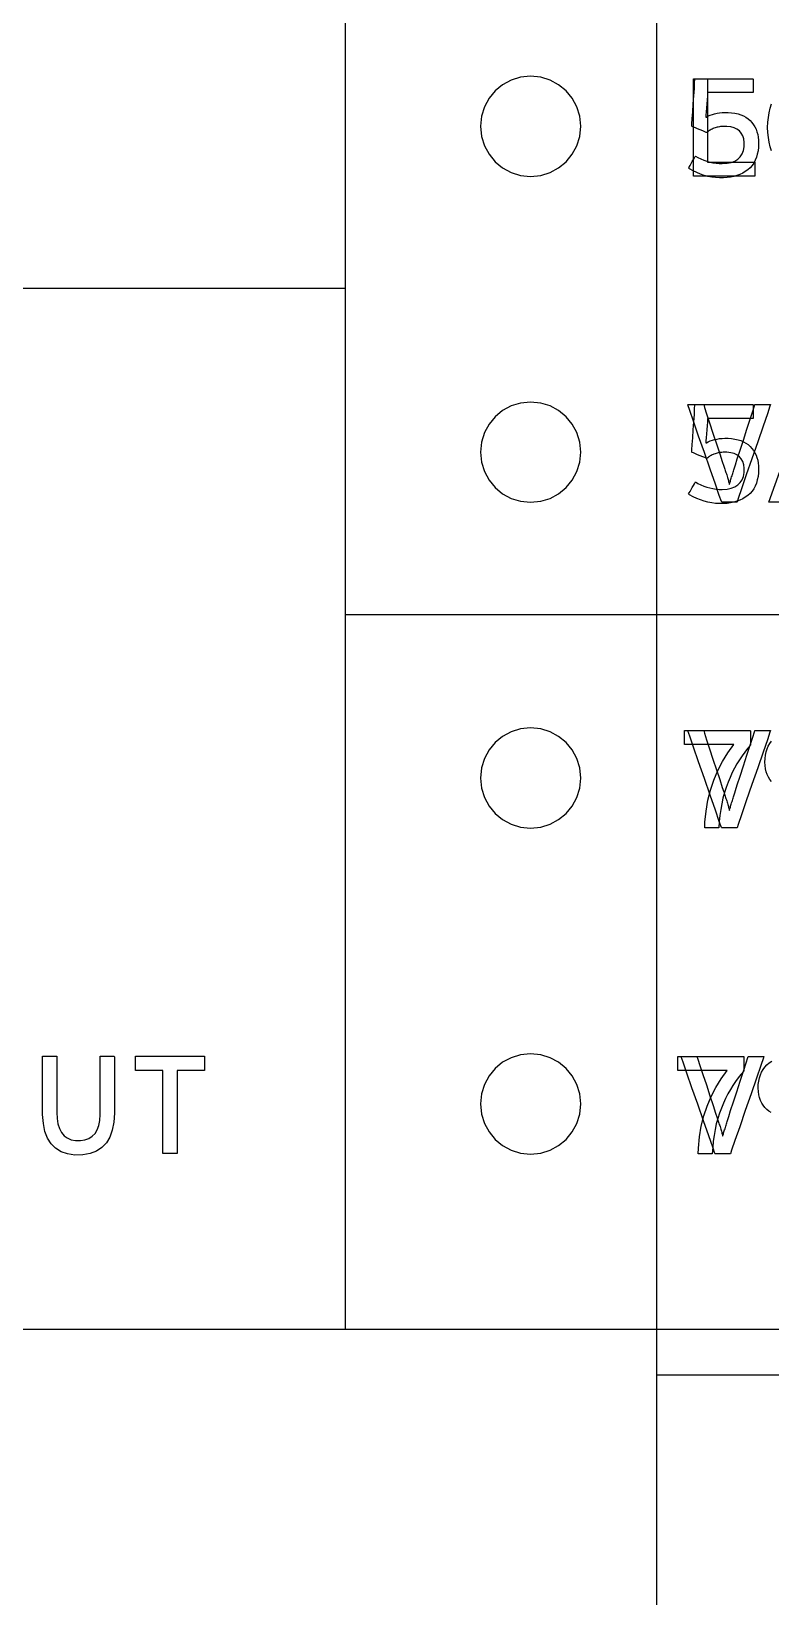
# Model space of a CAD drawing. Extents: x 1 to 47.7, y 0.2 to 35.
# Drawn here: x 20.953 to 21.691, y 8.435 to 9.997 of the extents above; entities that cross this region are included whole.
import ezdxf

# ---------------------------------------------------------------- set-up
doc = ezdxf.new("R2010")
doc.units = 0
doc.header["$MEASUREMENT"] = 0
for name, color, linetype in [('4_1__5U__UP_TO_TWO_IO_BOAR', 7, 'CONTINUOUS'), ('4_2__5U__FRONT_PANEL_W_24_', 7, 'CONTINUOUS'), ('5_1___24__TARGET_LEDS___12', 7, 'CONTINUOUS')]:
    doc.layers.add(name, color=color, linetype=linetype)

msp = doc.modelspace()

# ---------------------------------------------------------------- linework, layer by layer
at = {"layer": '4_1__5U__UP_TO_TWO_IO_BOAR'}
for points in [[(21.5768, 11.8077), (21.5768, 11.5276), (21.5768, 10.9646), (21.5768, 10.4016), (21.5768, 10.1214), (21.5768, 9.843), (21.5768, 9.5667), (21.5768, 9.2932), (21.5768, 9.1576), (21.5768, 9.023), (21.5768, 8.8893), (21.5768, 8.7566), (21.5768, 8.625), (21.5768, 8.4946), (21.5768, 8.3655)], [(25.3526, 8.6563), (21.5768, 8.6563)]]:
    msp.add_lwpolyline(points, dxfattribs=at)
at = {"layer": '4_2__5U__FRONT_PANEL_W_24_'}
for points in [[(21.2668, 11.427), (21.2665, 8.7019)], [(21.6137, 9.8521), (21.6137, 9.9493), (21.6277, 9.9493), (21.6277, 9.8663), (21.6747, 9.8663), (21.6747, 9.8521), (21.6137, 9.8521)], [(21.6915, 9.8774), (21.6901, 9.8815), (21.6891, 9.886), (21.6883, 9.8906), (21.6878, 9.8956), (21.6876, 9.9007), (21.6878, 9.9059), (21.6883, 9.9108), (21.6891, 9.9155), (21.6901, 9.92), (21.6915, 9.9242)], [(21.2665, 9.7401), (19.7763, 9.7401)], [(21.7591, 9.5271), (21.751, 9.5502), (21.712, 9.5502), (21.704, 9.5271), (21.6889, 9.5271), (21.7238, 9.6243), (21.7393, 9.6243), (21.7747, 9.5271), (21.7591, 9.5271)], [(21.0988, 8.9602), (21.0988, 8.8773), (21.0847, 8.8773), (21.0847, 8.9602), (21.0573, 8.9602), (21.0573, 8.9744), (21.1263, 8.9744), (21.1263, 8.9602), (21.0988, 8.9602)], [(25.3521, 8.7019), (19.7763, 8.7019)]]:
    msp.add_lwpolyline(points, dxfattribs=at)
for points in [[(21.4012, 9.9019), (21.4023, 9.8918), (21.4052, 9.8825), (21.4098, 9.874), (21.4159, 9.8666), (21.4233, 9.8604), (21.4318, 9.8558), (21.4412, 9.8529), (21.4513, 9.8519), (21.4613, 9.8529), (21.4707, 9.8558), (21.4792, 9.8604), (21.4866, 9.8666), (21.4927, 9.874), (21.4973, 9.8825), (21.5002, 9.8918), (21.5013, 9.9019), (21.5002, 9.912), (21.4973, 9.9214), (21.4927, 9.9299), (21.4866, 9.9373), (21.4792, 9.9434), (21.4707, 9.948), (21.4613, 9.9509), (21.4513, 9.9519), (21.4412, 9.9509), (21.4318, 9.948), (21.4233, 9.9434), (21.4159, 9.9373), (21.4098, 9.9299), (21.4052, 9.9214), (21.4023, 9.912)], [(21.4012, 9.5769), (21.4023, 9.5668), (21.4052, 9.5575), (21.4098, 9.549), (21.4159, 9.5416), (21.4233, 9.5354), (21.4318, 9.5308), (21.4412, 9.5279), (21.4513, 9.5269), (21.4613, 9.5279), (21.4707, 9.5308), (21.4792, 9.5354), (21.4866, 9.5416), (21.4927, 9.549), (21.4973, 9.5575), (21.5002, 9.5668), (21.5013, 9.5769), (21.5002, 9.587), (21.4973, 9.5964), (21.4927, 9.6049), (21.4866, 9.6123), (21.4792, 9.6184), (21.4707, 9.623), (21.4613, 9.6259), (21.4513, 9.6269), (21.4412, 9.6259), (21.4318, 9.623), (21.4233, 9.6184), (21.4159, 9.6123), (21.4098, 9.6049), (21.4052, 9.5964), (21.4023, 9.587)], [(21.6571, 9.5271), (21.6565, 9.5271), (21.655, 9.5271), (21.6528, 9.5271), (21.6502, 9.5271), (21.6475, 9.5271), (21.6451, 9.5271), (21.6431, 9.5271), (21.6419, 9.5271), (21.6415, 9.5276), (21.6394, 9.5336), (21.6355, 9.545), (21.6303, 9.5599), (21.6245, 9.5765), (21.6188, 9.593), (21.6137, 9.6077), (21.6099, 9.6186), (21.608, 9.624), (21.6082, 9.6243), (21.6095, 9.6243), (21.6116, 9.6243), (21.6142, 9.6243), (21.6169, 9.6243), (21.6196, 9.6243), (21.6218, 9.6243), (21.6233, 9.6243), (21.6238, 9.6243), (21.6246, 9.6216), (21.6267, 9.6152), (21.6297, 9.6062), (21.6331, 9.5958), (21.6366, 9.5851), (21.6398, 9.5753), (21.6423, 9.5676), (21.6438, 9.563), (21.6442, 9.5619), (21.6445, 9.5608), (21.6449, 9.5598), (21.6453, 9.5587), (21.6456, 9.5576), (21.646, 9.5565), (21.6464, 9.5553), (21.6468, 9.5542), (21.6471, 9.553), (21.6475, 9.5518), (21.6478, 9.5507), (21.6481, 9.5496), (21.6484, 9.5486), (21.6487, 9.5476), (21.6489, 9.5467), (21.6491, 9.5459), (21.6493, 9.5451), (21.6495, 9.5447), (21.6497, 9.5454), (21.6499, 9.5462), (21.6501, 9.547), (21.6504, 9.5479), (21.6507, 9.5489), (21.651, 9.55), (21.6513, 9.5511), (21.6517, 9.5522), (21.6521, 9.5534), (21.6524, 9.5546), (21.6528, 9.5558), (21.6531, 9.557), (21.6535, 9.5581), (21.6538, 9.5592), (21.6541, 9.5603), (21.6545, 9.5613), (21.6548, 9.5624), (21.6554, 9.5644), (21.6573, 9.5702), (21.6601, 9.5788), (21.6634, 9.589), (21.6669, 9.5997), (21.6701, 9.6097), (21.6727, 9.6179), (21.6744, 9.6231), (21.6749, 9.6243), (21.6757, 9.6243), (21.6775, 9.6243), (21.6798, 9.6243), (21.6825, 9.6243), (21.6852, 9.6243), (21.6876, 9.6243), (21.6894, 9.6243), (21.6903, 9.6243), (21.6899, 9.6228), (21.6873, 9.6152), (21.683, 9.6027), (21.6777, 9.5871), (21.6719, 9.5704), (21.6663, 9.5542), (21.6616, 9.5403), (21.6583, 9.5307)], [(21.4012, 9.2519), (21.4023, 9.2418), (21.4052, 9.2325), (21.4098, 9.224), (21.4159, 9.2166), (21.4233, 9.2104), (21.4318, 9.2058), (21.4412, 9.2029), (21.4513, 9.2019), (21.4613, 9.2029), (21.4707, 9.2058), (21.4792, 9.2104), (21.4866, 9.2166), (21.4927, 9.224), (21.4973, 9.2325), (21.5002, 9.2418), (21.5013, 9.2519), (21.5002, 9.262), (21.4973, 9.2714), (21.4927, 9.2799), (21.4866, 9.2873), (21.4792, 9.2934), (21.4707, 9.298), (21.4613, 9.3009), (21.4513, 9.3019), (21.4412, 9.3009), (21.4318, 9.298), (21.4233, 9.2934), (21.4159, 9.2873), (21.4098, 9.2799), (21.4052, 9.2714), (21.4023, 9.262)], [(21.6571, 9.2021), (21.6565, 9.2021), (21.655, 9.2021), (21.6528, 9.2021), (21.6502, 9.2021), (21.6475, 9.2021), (21.6451, 9.2021), (21.6431, 9.2021), (21.6419, 9.2021), (21.6415, 9.2026), (21.6394, 9.2086), (21.6355, 9.2199), (21.6303, 9.2348), (21.6245, 9.2515), (21.6188, 9.268), (21.6137, 9.2826), (21.6099, 9.2936), (21.608, 9.299), (21.6082, 9.2993), (21.6095, 9.2993), (21.6116, 9.2993), (21.6142, 9.2993), (21.6169, 9.2993), (21.6196, 9.2993), (21.6218, 9.2993), (21.6233, 9.2993), (21.6238, 9.2993), (21.6246, 9.2966), (21.6267, 9.2901), (21.6297, 9.2811), (21.6331, 9.2707), (21.6366, 9.2601), (21.6398, 9.2503), (21.6423, 9.2425), (21.6438, 9.238), (21.6442, 9.2368), (21.6445, 9.2358), (21.6449, 9.2347), (21.6453, 9.2337), (21.6456, 9.2326), (21.646, 9.2314), (21.6464, 9.2303), (21.6468, 9.2291), (21.6471, 9.228), (21.6475, 9.2268), (21.6478, 9.2256), (21.6481, 9.2245), (21.6484, 9.2235), (21.6487, 9.2226), (21.6489, 9.2217), (21.6491, 9.2209), (21.6493, 9.2201), (21.6495, 9.2196), (21.6497, 9.2204), (21.6499, 9.2212), (21.6501, 9.222), (21.6504, 9.2229), (21.6507, 9.2239), (21.651, 9.2249), (21.6513, 9.226), (21.6517, 9.2272), (21.6521, 9.2284), (21.6524, 9.2296), (21.6528, 9.2308), (21.6531, 9.2319), (21.6535, 9.2331), (21.6538, 9.2342), (21.6541, 9.2353), (21.6545, 9.2363), (21.6548, 9.2373), (21.6554, 9.2394), (21.6573, 9.2452), (21.6601, 9.2538), (21.6634, 9.264), (21.6669, 9.2747), (21.6701, 9.2847), (21.6727, 9.2928), (21.6744, 9.298), (21.6749, 9.2993), (21.6757, 9.2993), (21.6775, 9.2993), (21.6798, 9.2993), (21.6825, 9.2993), (21.6852, 9.2993), (21.6876, 9.2993), (21.6894, 9.2993), (21.6903, 9.2993), (21.6899, 9.2978), (21.6873, 9.2901), (21.683, 9.2776), (21.6777, 9.2621), (21.6719, 9.2453), (21.6663, 9.2291), (21.6616, 9.2153), (21.6583, 9.2057)], [(21.0363, 8.9178), (21.0357, 8.9086), (21.0342, 8.9006), (21.0317, 8.8937), (21.0283, 8.888), (21.0239, 8.8833), (21.0185, 8.8797), (21.0122, 8.8773), (21.005, 8.876), (20.9969, 8.8758), (20.9896, 8.877), (20.9832, 8.8792), (20.9777, 8.8826), (20.9733, 8.8871), (20.9697, 8.8927), (20.9671, 8.8994), (20.9655, 8.9072), (20.9648, 8.9162), (20.9648, 8.9194), (20.9648, 8.9245), (20.9648, 8.9321), (20.9648, 8.9414), (20.9648, 8.9511), (20.9648, 8.9604), (20.9648, 8.9681), (20.9648, 8.9731), (20.9648, 8.9744), (20.9655, 8.9744), (20.9671, 8.9744), (20.9692, 8.9744), (20.9716, 8.9744), (20.974, 8.9744), (20.9762, 8.9744), (20.9778, 8.9744), (20.9788, 8.9744), (20.9788, 8.9737), (20.9788, 8.9693), (20.9788, 8.9622), (20.9788, 8.9532), (20.9788, 8.9435), (20.9788, 8.9341), (20.9788, 8.9261), (20.9788, 8.9205), (20.9788, 8.9184), (20.9791, 8.9123), (20.98, 8.9069), (20.9815, 8.9023), (20.9835, 8.8984), (20.9861, 8.8952), (20.9893, 8.8929), (20.9931, 8.8912), (20.9975, 8.8904), (21.0024, 8.8903), (21.0069, 8.891), (21.0109, 8.8924), (21.0143, 8.8946), (21.0171, 8.8974), (21.0192, 8.9011), (21.0208, 8.9054), (21.0218, 8.9104), (21.0222, 8.9162), (21.0222, 8.9189), (21.0222, 8.9239), (21.0222, 8.9317), (21.0222, 8.941), (21.0222, 8.9509), (21.0222, 8.9603), (21.0222, 8.968), (21.0222, 8.973), (21.0222, 8.9744), (21.0229, 8.9744), (21.0245, 8.9744), (21.0266, 8.9744), (21.029, 8.9744), (21.0314, 8.9744), (21.0336, 8.9744), (21.0353, 8.9744), (21.0362, 8.9744), (21.0363, 8.9736), (21.0363, 8.9693), (21.0363, 8.962), (21.0363, 8.953), (21.0363, 8.9431), (21.0363, 8.9336), (21.0363, 8.9255), (21.0363, 8.9199)], [(21.4012, 8.9269), (21.4023, 8.9168), (21.4052, 8.9074), (21.4098, 8.899), (21.4159, 8.8915), (21.4233, 8.8854), (21.4318, 8.8808), (21.4412, 8.8779), (21.4513, 8.8769), (21.4613, 8.8779), (21.4707, 8.8808), (21.4792, 8.8854), (21.4866, 8.8915), (21.4927, 8.899), (21.4973, 8.9074), (21.5002, 8.9168), (21.5013, 8.9269), (21.5002, 8.937), (21.4973, 8.9464), (21.4927, 8.9549), (21.4866, 8.9623), (21.4792, 8.9684), (21.4707, 8.973), (21.4613, 8.9759), (21.4513, 8.9769), (21.4412, 8.9759), (21.4318, 8.973), (21.4233, 8.9684), (21.4159, 8.9623), (21.4098, 8.9549), (21.4052, 8.9464), (21.4023, 8.937)], [(21.6504, 8.8771), (21.6499, 8.8771), (21.6483, 8.8771), (21.6461, 8.8771), (21.6436, 8.8771), (21.6409, 8.8771), (21.6385, 8.8771), (21.6365, 8.8771), (21.6353, 8.8771), (21.6349, 8.8776), (21.6328, 8.8836), (21.6288, 8.895), (21.6237, 8.9099), (21.6179, 8.9265), (21.6121, 8.943), (21.607, 8.9576), (21.6032, 8.9686), (21.6014, 8.974), (21.6016, 8.9743), (21.6029, 8.9743), (21.605, 8.9743), (21.6076, 8.9743), (21.6103, 8.9743), (21.6129, 8.9743), (21.6151, 8.9743), (21.6166, 8.9743), (21.6171, 8.9743), (21.618, 8.9716), (21.6201, 8.9652), (21.6231, 8.9562), (21.6265, 8.9458), (21.63, 8.9351), (21.6332, 8.9253), (21.6357, 8.9176), (21.6372, 8.913), (21.6376, 8.9119), (21.6379, 8.9108), (21.6383, 8.9098), (21.6386, 8.9087), (21.639, 8.9076), (21.6394, 8.9065), (21.6398, 8.9053), (21.6401, 8.9042), (21.6405, 8.903), (21.6409, 8.9018), (21.6412, 8.9006), (21.6415, 8.8996), (21.6418, 8.8985), (21.642, 8.8976), (21.6423, 8.8967), (21.6425, 8.8959), (21.6427, 8.8951), (21.6429, 8.8947), (21.643, 8.8954), (21.6432, 8.8962), (21.6435, 8.897), (21.6437, 8.8979), (21.644, 8.8989), (21.6444, 8.8999), (21.6447, 8.901), (21.6451, 8.9022), (21.6455, 8.9034), (21.6458, 8.9046), (21.6462, 8.9058), (21.6465, 8.907), (21.6469, 8.9081), (21.6472, 8.9092), (21.6475, 8.9103), (21.6478, 8.9113), (21.6482, 8.9124), (21.6488, 8.9144), (21.6507, 8.9202), (21.6535, 8.9288), (21.6568, 8.939), (21.6602, 8.9497), (21.6635, 8.9597), (21.6661, 8.9679), (21.6678, 8.9731), (21.6682, 8.9743), (21.6691, 8.9743), (21.6709, 8.9743), (21.6732, 8.9743), (21.6759, 8.9743), (21.6785, 8.9743), (21.6809, 8.9743), (21.6828, 8.9743), (21.6837, 8.9743), (21.6833, 8.9728), (21.6807, 8.9652), (21.6764, 8.9527), (21.671, 8.9371), (21.6653, 8.9203), (21.6597, 8.9041), (21.655, 8.8903), (21.6517, 8.8807)]]:
    msp.add_lwpolyline(points, close=True, dxfattribs=at)
at = {"layer": '5_1___24__TARGET_LEDS___12'}
for points in [[(21.2665, 11.427), (21.2665, 8.7019)], [(21.2665, 9.415), (22.5664, 9.415)], [(21.6914, 9.2483), (21.6897, 9.2505), (21.6883, 9.2528), (21.6872, 9.2554), (21.6862, 9.2581), (21.6855, 9.2611), (21.6851, 9.2643), (21.6849, 9.2677), (21.685, 9.2713), (21.6854, 9.2747), (21.686, 9.2779), (21.687, 9.2809), (21.6882, 9.2837), (21.6897, 9.2863), (21.6914, 9.2887)], [(21.691, 8.9182), (21.6888, 8.9197), (21.6867, 8.9214), (21.6848, 8.9234), (21.6831, 8.9255), (21.6817, 8.9278), (21.6805, 8.9304), (21.6796, 8.9332), (21.6789, 8.9361), (21.6785, 8.9393), (21.6783, 8.9427), (21.6783, 8.9463), (21.6787, 8.9497), (21.6794, 8.9529), (21.6803, 8.956), (21.6815, 8.9587), (21.683, 8.9613), (21.6848, 8.9637), (21.6869, 8.9659), (21.6892, 8.9678), (21.6916, 8.9696)], [(25.3521, 8.7019), (19.7763, 8.7019)]]:
    msp.add_lwpolyline(points, dxfattribs=at)
for points in [[(21.4012, 9.9019), (21.4023, 9.8918), (21.4052, 9.8825), (21.4098, 9.874), (21.4159, 9.8666), (21.4233, 9.8604), (21.4318, 9.8558), (21.4412, 9.8529), (21.4513, 9.8519), (21.4613, 9.8529), (21.4707, 9.8558), (21.4792, 9.8604), (21.4866, 9.8666), (21.4927, 9.874), (21.4973, 9.8825), (21.5002, 9.8918), (21.5013, 9.9019), (21.5002, 9.912), (21.4973, 9.9214), (21.4927, 9.9299), (21.4866, 9.9373), (21.4792, 9.9434), (21.4707, 9.948), (21.4613, 9.9509), (21.4513, 9.9519), (21.4412, 9.9509), (21.4318, 9.948), (21.4233, 9.9434), (21.4159, 9.9373), (21.4098, 9.9299), (21.4052, 9.9214), (21.4023, 9.912)], [(21.6786, 9.8851), (21.6784, 9.8812), (21.678, 9.8776), (21.6773, 9.8741), (21.6764, 9.871), (21.6752, 9.868), (21.6737, 9.8653), (21.672, 9.8628), (21.67, 9.8606), (21.6678, 9.8586), (21.6653, 9.8568), (21.6627, 9.8553), (21.66, 9.8539), (21.657, 9.8528), (21.6539, 9.8519), (21.6506, 9.8513), (21.6472, 9.8508), (21.6436, 9.8506), (21.6397, 9.8506), (21.6357, 9.8508), (21.6318, 9.8513), (21.628, 9.852), (21.6242, 9.853), (21.6205, 9.8543), (21.6169, 9.8557), (21.6133, 9.8575), (21.6098, 9.8594), (21.6088, 9.8604), (21.6093, 9.8613), (21.6102, 9.8628), (21.6113, 9.8647), (21.6124, 9.8668), (21.6135, 9.8687), (21.6145, 9.8705), (21.6152, 9.8717), (21.6155, 9.8722), (21.6181, 9.8708), (21.6211, 9.8694), (21.624, 9.8681), (21.627, 9.8671), (21.63, 9.8662), (21.633, 9.8655), (21.6361, 9.8651), (21.6391, 9.8648), (21.6424, 9.8647), (21.6472, 9.865), (21.6513, 9.8659), (21.6549, 9.8673), (21.6579, 9.8691), (21.6603, 9.8715), (21.6621, 9.8744), (21.6634, 9.8777), (21.6641, 9.8816), (21.6642, 9.8857), (21.6637, 9.8893), (21.6627, 9.8925), (21.6613, 9.8951), (21.6594, 9.8974), (21.657, 9.8992), (21.6542, 9.9005), (21.6508, 9.9014), (21.647, 9.9018), (21.6444, 9.9018), (21.6431, 9.9018), (21.6419, 9.9017), (21.6407, 9.9016), (21.6395, 9.9014), (21.6383, 9.9012), (21.6372, 9.901), (21.6361, 9.9007), (21.6351, 9.9004), (21.6341, 9.9), (21.6332, 9.8996), (21.6322, 9.8991), (21.6313, 9.8987), (21.6304, 9.8981), (21.6295, 9.8976), (21.6286, 9.897), (21.6278, 9.8964), (21.6269, 9.8957), (21.6264, 9.8959), (21.6249, 9.8965), (21.6229, 9.8974), (21.6204, 9.8984), (21.6178, 9.8994), (21.6155, 9.9004), (21.6135, 9.9012), (21.6122, 9.9017), (21.6119, 9.9019), (21.6121, 9.9043), (21.6124, 9.9094), (21.6129, 9.9163), (21.6134, 9.9242), (21.614, 9.9322), (21.6145, 9.9396), (21.6148, 9.9454), (21.6151, 9.9488), (21.6155, 9.9493), (21.6193, 9.9493), (21.6261, 9.9493), (21.6348, 9.9493), (21.6446, 9.9493), (21.6543, 9.9493), (21.6629, 9.9493), (21.6694, 9.9493), (21.6727, 9.9493), (21.673, 9.9491), (21.673, 9.948), (21.673, 9.9462), (21.673, 9.9441), (21.673, 9.9417), (21.673, 9.9394), (21.673, 9.9375), (21.673, 9.9361), (21.673, 9.9355), (21.6717, 9.9355), (21.6676, 9.9355), (21.6615, 9.9355), (21.6542, 9.9355), (21.6465, 9.9355), (21.6392, 9.9355), (21.6331, 9.9355), (21.629, 9.9355), (21.6277, 9.9355), (21.6276, 9.9344), (21.6275, 9.9319), (21.6272, 9.9284), (21.6269, 9.9243), (21.6266, 9.9201), (21.6263, 9.9162), (21.6261, 9.9131), (21.6259, 9.9112), (21.6265, 9.9111), (21.6283, 9.9122), (21.6303, 9.913), (21.6325, 9.9138), (21.6347, 9.9144), (21.6371, 9.915), (21.6396, 9.9154), (21.6422, 9.9156), (21.6449, 9.9158), (21.6482, 9.9157), (21.6517, 9.9155), (21.655, 9.915), (21.6581, 9.9143), (21.6609, 9.9134), (21.6635, 9.9123), (21.666, 9.9109), (21.6682, 9.9094), (21.6702, 9.9076), (21.6719, 9.9056), (21.6735, 9.9035), (21.6749, 9.9013), (21.676, 9.899), (21.6769, 9.8965), (21.6777, 9.8938), (21.6782, 9.8911), (21.6785, 9.8882)], [(21.4012, 9.5769), (21.4023, 9.5668), (21.4052, 9.5575), (21.4098, 9.549), (21.4159, 9.5416), (21.4233, 9.5354), (21.4318, 9.5308), (21.4412, 9.5279), (21.4513, 9.5269), (21.4613, 9.5279), (21.4707, 9.5308), (21.4792, 9.5354), (21.4866, 9.5416), (21.4927, 9.549), (21.4973, 9.5575), (21.5002, 9.5668), (21.5013, 9.5769), (21.5002, 9.587), (21.4973, 9.5964), (21.4927, 9.6049), (21.4866, 9.6123), (21.4792, 9.6184), (21.4707, 9.623), (21.4613, 9.6259), (21.4513, 9.6269), (21.4412, 9.6259), (21.4318, 9.623), (21.4233, 9.6184), (21.4159, 9.6123), (21.4098, 9.6049), (21.4052, 9.5964), (21.4023, 9.587)], [(21.6786, 9.5601), (21.6784, 9.5562), (21.678, 9.5526), (21.6773, 9.5492), (21.6764, 9.546), (21.6752, 9.543), (21.6737, 9.5403), (21.672, 9.5379), (21.67, 9.5356), (21.6678, 9.5336), (21.6653, 9.5319), (21.6627, 9.5303), (21.66, 9.529), (21.657, 9.5279), (21.6539, 9.527), (21.6506, 9.5263), (21.6472, 9.5258), (21.6436, 9.5256), (21.6397, 9.5256), (21.6357, 9.5258), (21.6318, 9.5263), (21.628, 9.5271), (21.6242, 9.528), (21.6205, 9.5293), (21.6169, 9.5308), (21.6133, 9.5325), (21.6098, 9.5345), (21.6088, 9.5354), (21.6093, 9.5363), (21.6102, 9.5378), (21.6113, 9.5397), (21.6124, 9.5418), (21.6135, 9.5438), (21.6145, 9.5455), (21.6152, 9.5467), (21.6155, 9.5472), (21.6181, 9.5458), (21.6211, 9.5444), (21.624, 9.5431), (21.627, 9.5421), (21.63, 9.5412), (21.633, 9.5406), (21.6361, 9.5401), (21.6391, 9.5398), (21.6424, 9.5397), (21.6472, 9.5401), (21.6513, 9.5409), (21.6549, 9.5423), (21.6579, 9.5442), (21.6603, 9.5465), (21.6621, 9.5494), (21.6634, 9.5527), (21.6641, 9.5566), (21.6642, 9.5608), (21.6637, 9.5643), (21.6627, 9.5675), (21.6613, 9.5702), (21.6594, 9.5724), (21.657, 9.5742), (21.6542, 9.5755), (21.6508, 9.5764), (21.647, 9.5768), (21.6444, 9.5768), (21.6431, 9.5768), (21.6419, 9.5767), (21.6407, 9.5766), (21.6395, 9.5765), (21.6383, 9.5763), (21.6372, 9.576), (21.6361, 9.5757), (21.6351, 9.5754), (21.6341, 9.575), (21.6332, 9.5746), (21.6322, 9.5742), (21.6313, 9.5737), (21.6304, 9.5731), (21.6295, 9.5726), (21.6286, 9.572), (21.6278, 9.5714), (21.6269, 9.5707), (21.6264, 9.571), (21.6249, 9.5715), (21.6229, 9.5724), (21.6204, 9.5734), (21.6178, 9.5744), (21.6155, 9.5754), (21.6135, 9.5762), (21.6122, 9.5767), (21.6119, 9.5769), (21.6121, 9.5794), (21.6124, 9.5844), (21.6129, 9.5913), (21.6134, 9.5992), (21.614, 9.6073), (21.6145, 9.6146), (21.6148, 9.6204), (21.6151, 9.6238), (21.6155, 9.6243), (21.6193, 9.6243), (21.6261, 9.6243), (21.6348, 9.6243), (21.6446, 9.6243), (21.6543, 9.6243), (21.6629, 9.6243), (21.6694, 9.6243), (21.6727, 9.6243), (21.673, 9.6241), (21.673, 9.623), (21.673, 9.6213), (21.673, 9.6191), (21.673, 9.6167), (21.673, 9.6145), (21.673, 9.6125), (21.673, 9.6111), (21.673, 9.6105), (21.6717, 9.6105), (21.6676, 9.6105), (21.6615, 9.6105), (21.6542, 9.6105), (21.6465, 9.6105), (21.6392, 9.6105), (21.6331, 9.6105), (21.629, 9.6105), (21.6277, 9.6105), (21.6276, 9.6094), (21.6275, 9.6069), (21.6272, 9.6034), (21.6269, 9.5993), (21.6266, 9.5951), (21.6263, 9.5913), (21.6261, 9.5881), (21.6259, 9.5862), (21.6265, 9.5862), (21.6283, 9.5872), (21.6303, 9.5881), (21.6325, 9.5888), (21.6347, 9.5895), (21.6371, 9.59), (21.6396, 9.5904), (21.6422, 9.5906), (21.6449, 9.5908), (21.6482, 9.5908), (21.6517, 9.5905), (21.655, 9.59), (21.6581, 9.5893), (21.6609, 9.5884), (21.6635, 9.5873), (21.666, 9.586), (21.6682, 9.5844), (21.6702, 9.5826), (21.6719, 9.5807), (21.6735, 9.5786), (21.6749, 9.5763), (21.676, 9.574), (21.6769, 9.5715), (21.6777, 9.5688), (21.6782, 9.5661), (21.6785, 9.5632)], [(21.4012, 9.2519), (21.4023, 9.2418), (21.4052, 9.2325), (21.4098, 9.224), (21.4159, 9.2166), (21.4233, 9.2104), (21.4318, 9.2058), (21.4412, 9.2029), (21.4513, 9.2019), (21.4613, 9.2029), (21.4707, 9.2058), (21.4792, 9.2104), (21.4866, 9.2166), (21.4927, 9.224), (21.4973, 9.2325), (21.5002, 9.2418), (21.5013, 9.2519), (21.5002, 9.262), (21.4973, 9.2714), (21.4927, 9.2799), (21.4866, 9.2873), (21.4792, 9.2934), (21.4707, 9.298), (21.4613, 9.3009), (21.4513, 9.3019), (21.4412, 9.3009), (21.4318, 9.298), (21.4233, 9.2934), (21.4159, 9.2873), (21.4098, 9.2799), (21.4052, 9.2714), (21.4023, 9.262)], [(21.6704, 9.2846), (21.6675, 9.2813), (21.6647, 9.2777), (21.6621, 9.274), (21.6595, 9.2701), (21.657, 9.266), (21.6546, 9.2618), (21.6523, 9.2573), (21.6502, 9.2526), (21.6481, 9.2477), (21.6462, 9.2426), (21.6445, 9.2374), (21.643, 9.2319), (21.6418, 9.2263), (21.6408, 9.2205), (21.64, 9.2146), (21.6394, 9.2084), (21.639, 9.2021), (21.6385, 9.2021), (21.637, 9.2021), (21.6349, 9.2021), (21.6325, 9.2021), (21.63, 9.2021), (21.6277, 9.2021), (21.6259, 9.2021), (21.6249, 9.2021), (21.6251, 9.2078), (21.6262, 9.2189), (21.628, 9.2297), (21.6306, 9.2399), (21.6338, 9.2498), (21.6378, 9.2593), (21.6425, 9.2683), (21.6478, 9.277), (21.6539, 9.2852), (21.652, 9.2852), (21.647, 9.2852), (21.6398, 9.2852), (21.6314, 9.2852), (21.6228, 9.2852), (21.6149, 9.2852), (21.6087, 9.2852), (21.6051, 9.2852), (21.6046, 9.2853), (21.6046, 9.2863), (21.6046, 9.2881), (21.6046, 9.2904), (21.6046, 9.2929), (21.6046, 9.2953), (21.6046, 9.2973), (21.6046, 9.2987), (21.6046, 9.2993), (21.6071, 9.2993), (21.6138, 9.2993), (21.6234, 9.2993), (21.6346, 9.2993), (21.6461, 9.2993), (21.6566, 9.2993), (21.6649, 9.2993), (21.6697, 9.2993), (21.6704, 9.2991), (21.6704, 9.2981), (21.6704, 9.2962), (21.6704, 9.2939), (21.6704, 9.2913), (21.6704, 9.2888), (21.6704, 9.2866), (21.6704, 9.2851)], [(21.4012, 8.9269), (21.4023, 8.9168), (21.4052, 8.9074), (21.4098, 8.899), (21.4159, 8.8915), (21.4233, 8.8854), (21.4318, 8.8808), (21.4412, 8.8779), (21.4513, 8.8769), (21.4613, 8.8779), (21.4707, 8.8808), (21.4792, 8.8854), (21.4866, 8.8915), (21.4927, 8.899), (21.4973, 8.9074), (21.5002, 8.9168), (21.5013, 8.9269), (21.5002, 8.937), (21.4973, 8.9464), (21.4927, 8.9549), (21.4866, 8.9623), (21.4792, 8.9684), (21.4707, 8.973), (21.4613, 8.9759), (21.4513, 8.9769), (21.4412, 8.9759), (21.4318, 8.973), (21.4233, 8.9684), (21.4159, 8.9623), (21.4098, 8.9549), (21.4052, 8.9464), (21.4023, 8.937)], [(21.6637, 8.9596), (21.6609, 8.9563), (21.6581, 8.9528), (21.6554, 8.9491), (21.6529, 8.9452), (21.6504, 8.9411), (21.648, 8.9368), (21.6457, 8.9323), (21.6435, 8.9276), (21.6415, 8.9227), (21.6396, 8.9176), (21.6379, 8.9124), (21.6364, 8.9069), (21.6352, 8.9013), (21.6342, 8.8955), (21.6333, 8.8896), (21.6328, 8.8834), (21.6324, 8.8771), (21.6318, 8.8771), (21.6304, 8.8771), (21.6283, 8.8771), (21.6259, 8.8771), (21.6234, 8.8771), (21.6211, 8.8771), (21.6193, 8.8771), (21.6183, 8.8771), (21.6185, 8.8828), (21.6196, 8.894), (21.6214, 8.9047), (21.624, 8.915), (21.6272, 8.9248), (21.6312, 8.9343), (21.6358, 8.9434), (21.6412, 8.952), (21.6473, 8.9602), (21.6454, 8.9602), (21.6404, 8.9602), (21.6332, 8.9602), (21.6248, 8.9602), (21.6162, 8.9602), (21.6083, 8.9602), (21.602, 8.9602), (21.5985, 8.9602), (21.598, 8.9603), (21.598, 8.9614), (21.598, 8.9631), (21.598, 8.9654), (21.598, 8.9679), (21.598, 8.9703), (21.598, 8.9723), (21.598, 8.9738), (21.598, 8.9743), (21.6005, 8.9743), (21.6072, 8.9743), (21.6168, 8.9743), (21.628, 8.9743), (21.6395, 8.9743), (21.65, 8.9743), (21.6583, 8.9743), (21.6631, 8.9743), (21.6637, 8.9742), (21.6637, 8.9731), (21.6637, 8.9712), (21.6637, 8.9689), (21.6637, 8.9663), (21.6637, 8.9638), (21.6637, 8.9617), (21.6637, 8.9602)]]:
    msp.add_lwpolyline(points, close=True, dxfattribs=at)

doc.saveas('drawing.dxf')
